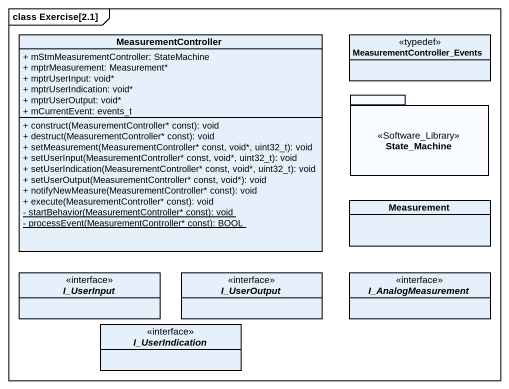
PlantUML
@startuml
mainframe class Exercise[2.1]
hide circle
hide empty members
skinparam classAttributeIconSize 0
class MeasurementController {
  + mStmMeasurementController: StateMachine
  + mptrMeasurement: Measurement*
  + mptrUserInput: void*
  + mptrUserIndication: void*
  + mptrUserOutput: void*
  + mCurrentEvent: events_t
  + construct(MeasurementController* const): void
  + destruct(MeasurementController* const): void
  + setMeasurement(MeasurementController* const, void*, uint32_t): void
  + setUserInput(MeasurementController* const, void*, uint32_t): void
  + setUserIndication(MeasurementController* const, void*, uint32_t): void
  + setUserOutput(MeasurementController* const, void*): void
  + notifyNewMeasure(MeasurementController* const): void
  + execute(MeasurementController* const): void
  {static} - startBehavior(MeasurementController* const): void
  {static} - processEvent(MeasurementController* const): BOOL
}
class MeasurementController_Events <<typedef>>
package State_Machine <<Software_Library>> {
}
class Measurement
interface I_UserInput
interface I_UserOutput
interface I_AnalogMeasurement
interface I_UserIndication
@enduml
